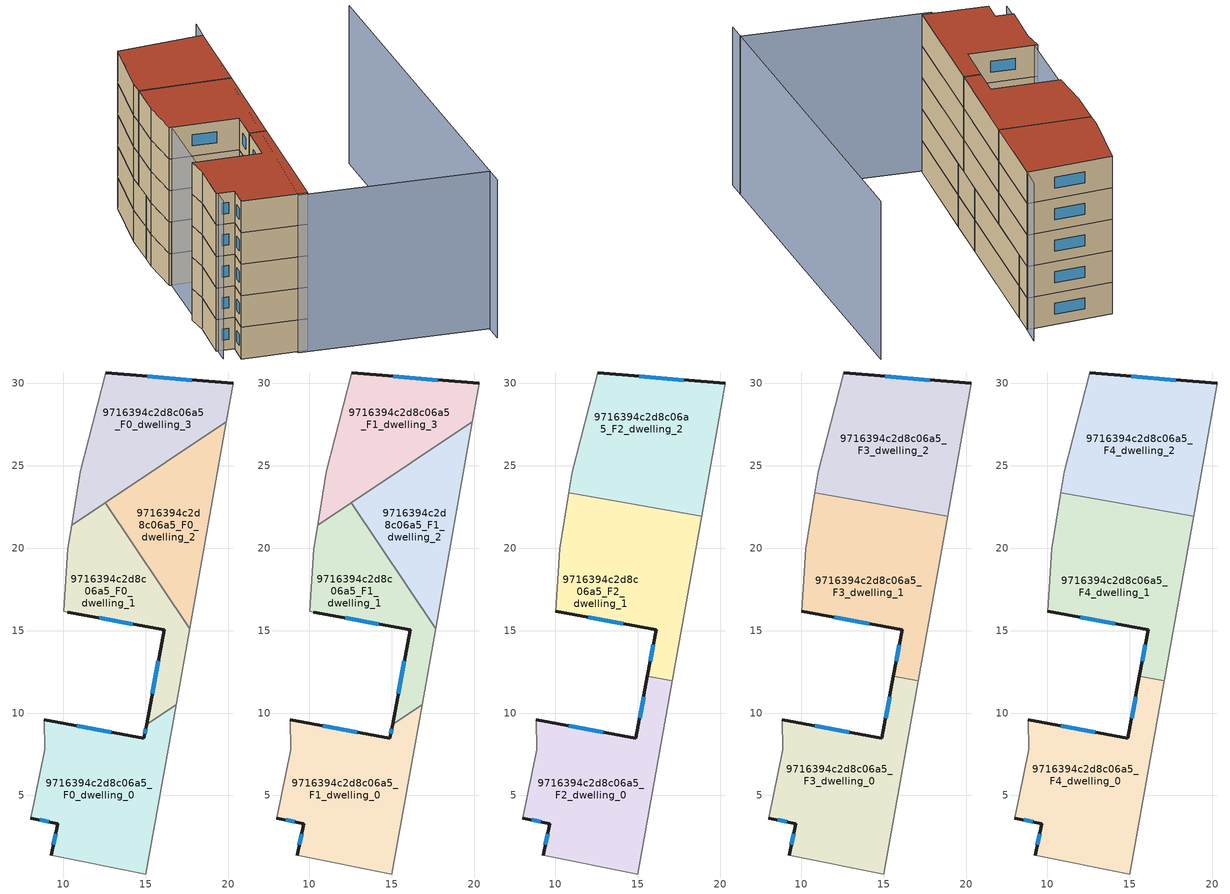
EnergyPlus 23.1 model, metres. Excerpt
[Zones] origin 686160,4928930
9716394c2d8c06a5_F0_dwelling_0
 floor ground (EU_floor_Construction): 16.83,10.51 15,0.24 9.27,1.39 9.65,3.3 8.02,3.62 8.85,7.77 8.82,9.59 14.88,8.46 15.04,9.31 z0
 wall outside (EU_wall_Construction): 15.04,9.31 14.88,8.46 8.82,9.59 / 8.02,3.62 9.65,3.3 9.27,1.39 z0:3
 wall to 9716394c2d8c06a5_F0_dwelling_1 (EU_wall_Construction): 16.83,10.51 15.04,9.31 z0:3
 wall adiabatic (EU_wall_Construction): 9.27,1.39 15,0.24 16.83,10.51 / 8.82,9.59 8.85,7.77 8.02,3.62 z0:3
 window (EU_Window_Construction): 12.91,8.82 10.79,9.22 / 14.99,9.03 14.93,8.73 / 9.53,2.68 9.39,2.01 / 8.55,3.51 9.12,3.4 z0.98:2.02
9716394c2d8c06a5_F0_dwelling_1
 floor ground (EU_floor_Construction): 12.52,22.76 17.65,15.11 16.83,10.51 15.04,9.31 16.1,15.05 10.26,16.12 10.02,16.17 10.27,19.96 10.5,21.4 z0
 wall outside (EU_wall_Construction): 10.26,16.12 16.1,15.05 15.04,9.31 z0:3
 wall to 9716394c2d8c06a5_F0_dwelling_2 (EU_wall_Construction): 17.65,15.11 12.52,22.76 z0:3
 wall adiabatic (EU_wall_Construction): 16.83,10.51 17.65,15.11 / 10.5,21.4 10.27,19.96 10.02,16.17 10.26,16.12 z0:3
 wall to 9716394c2d8c06a5_F0_dwelling_3 (EU_wall_Construction): 12.52,22.76 10.5,21.4 z0:3
 window (EU_Window_Construction): 15.76,13.18 15.38,11.18 / 12.16,15.77 14.2,15.4 z0.98:2.02
9716394c2d8c06a5_F0_dwelling_2
 floor ground (EU_floor_Construction): 19.88,27.68 17.65,15.11 12.52,22.76 z0
 wall adiabatic (EU_wall_Construction): 17.65,15.11 19.88,27.68 z0:3
 wall to 9716394c2d8c06a5_F0_dwelling_3 (EU_wall_Construction): 19.88,27.68 12.52,22.76 z0:3
9716394c2d8c06a5_F0_dwelling_3
 floor ground (EU_floor_Construction): 20.29,30 19.88,27.68 10.5,21.4 11.01,24.63 12.55,30.63 z0
 wall outside (EU_wall_Construction): 20.29,30 12.55,30.63 z0:3
 wall adiabatic (EU_wall_Construction): 19.88,27.68 20.29,30 / 12.55,30.63 11.01,24.63 10.5,21.4 z0:3
 window (EU_Window_Construction): 17.77,30.2 15.07,30.42 z0.98:2.02
9716394c2d8c06a5_F1_dwelling_0
 floor to 9716394c2d8c06a5_F0_dwelling_0 (EU_floor_Construction): 16.83,10.51 15,0.24 9.27,1.39 9.65,3.3 8.02,3.62 8.85,7.77 8.82,9.59 14.88,8.46 15.04,9.31 z3
 wall outside (EU_wall_Construction): 15.04,9.31 14.88,8.46 8.82,9.59 / 8.02,3.62 9.65,3.3 9.27,1.39 z3:6
 wall to 9716394c2d8c06a5_F1_dwelling_1 (EU_wall_Construction): 16.83,10.51 15.04,9.31 z3:6
 wall adiabatic (EU_wall_Construction): 9.27,1.39 15,0.24 16.83,10.51 / 8.82,9.59 8.85,7.77 8.02,3.62 z3:6
 window (EU_Window_Construction): 12.91,8.82 10.79,9.22 / 14.99,9.03 14.93,8.73 / 9.53,2.68 9.39,2.01 / 8.55,3.51 9.12,3.4 z3.98:5.02
9716394c2d8c06a5_F1_dwelling_1
 floor to 9716394c2d8c06a5_F0_dwelling_1 (EU_floor_Construction): 12.52,22.76 17.65,15.11 16.83,10.51 15.04,9.31 16.1,15.05 10.26,16.12 10.02,16.17 10.27,19.96 10.5,21.4 z3
 wall outside (EU_wall_Construction): 10.26,16.12 16.1,15.05 15.04,9.31 z3:6
 wall to 9716394c2d8c06a5_F1_dwelling_2 (EU_wall_Construction): 17.65,15.11 12.52,22.76 z3:6
 wall adiabatic (EU_wall_Construction): 16.83,10.51 17.65,15.11 / 10.5,21.4 10.27,19.96 10.02,16.17 10.26,16.12 z3:6
 wall to 9716394c2d8c06a5_F1_dwelling_3 (EU_wall_Construction): 12.52,22.76 10.5,21.4 z3:6
 window (EU_Window_Construction): 15.76,13.18 15.38,11.18 / 12.16,15.77 14.2,15.4 z3.98:5.02
9716394c2d8c06a5_F1_dwelling_2
 floor to 9716394c2d8c06a5_F0_dwelling_2 (EU_floor_Construction): 19.88,27.68 17.65,15.11 12.52,22.76 z3
 wall adiabatic (EU_wall_Construction): 17.65,15.11 19.88,27.68 z3:6
 wall to 9716394c2d8c06a5_F1_dwelling_3 (EU_wall_Construction): 19.88,27.68 12.52,22.76 z3:6
9716394c2d8c06a5_F1_dwelling_3
 floor to 9716394c2d8c06a5_F0_dwelling_3 (EU_floor_Construction): 20.29,30 19.88,27.68 10.5,21.4 11.01,24.63 12.55,30.63 z3
 wall outside (EU_wall_Construction): 20.29,30 12.55,30.63 z3:6
 wall adiabatic (EU_wall_Construction): 19.88,27.68 20.29,30 / 12.55,30.63 11.01,24.63 10.5,21.4 z3:6
 window (EU_Window_Construction): 17.77,30.2 15.07,30.42 z3.98:5.02
9716394c2d8c06a5_F2_dwelling_0
 floor to 9716394c2d8c06a5_F1_dwelling_0 (EU_floor_Construction): 16.83,10.51 15,0.24 9.27,1.39 9.65,3.3 8.02,3.62 8.85,7.77 8.82,9.59 14.88,8.46 15.04,9.31 z6
 floor to 9716394c2d8c06a5_F1_dwelling_1 (EU_floor_Construction): 17.08,11.96 16.83,10.51 15.04,9.31 15.58,12.23 z6
 wall outside (EU_wall_Construction): 15.58,12.23 14.88,8.46 8.82,9.59 / 8.02,3.62 9.65,3.3 9.27,1.39 z6:9
 wall adiabatic (EU_wall_Construction): 8.82,9.59 8.85,7.77 8.02,3.62 / 9.27,1.39 15,0.24 17.08,11.96 z6:9
 wall to 9716394c2d8c06a5_F2_dwelling_1 (EU_wall_Construction): 17.08,11.96 15.58,12.23 z6:9
 window (EU_Window_Construction): 12.91,8.82 10.79,9.22 / 15.35,11 15.11,9.68 / 9.53,2.68 9.39,2.01 / 8.55,3.51 9.12,3.4 z6.98:8.02
9716394c2d8c06a5_F2_dwelling_1
 floor to 9716394c2d8c06a5_F1_dwelling_1 (EU_floor_Construction): 12.52,22.76 17.65,15.11 17.08,11.96 15.58,12.23 16.1,15.05 10.02,16.17 10.27,19.96 10.5,21.4 z6
 floor to 9716394c2d8c06a5_F1_dwelling_2 (EU_floor_Construction): 18.86,21.94 17.65,15.11 12.52,22.76 12.89,23 z6
 floor to 9716394c2d8c06a5_F1_dwelling_3 (EU_floor_Construction): 12.89,23 10.5,21.4 10.81,23.37 z6
 wall outside (EU_wall_Construction): 10.02,16.17 16.1,15.05 15.58,12.23 z6:9
 wall adiabatic (EU_wall_Construction): 10.81,23.37 10.27,19.96 10.02,16.17 / 17.08,11.96 18.86,21.94 z6:9
 wall to 9716394c2d8c06a5_F2_dwelling_2 (EU_wall_Construction): 18.86,21.94 10.81,23.37 z6:9
 window (EU_Window_Construction): 15.93,14.13 15.75,13.15 / 12,15.8 14.12,15.41 z6.98:8.02
9716394c2d8c06a5_F2_dwelling_2
 floor to 9716394c2d8c06a5_F1_dwelling_3 (EU_floor_Construction): 20.29,30 19.88,27.68 12.89,23 10.81,23.37 11.01,24.63 12.55,30.63 z6
 floor to 9716394c2d8c06a5_F1_dwelling_2 (EU_floor_Construction): 19.88,27.68 18.86,21.94 12.89,23 z6
 wall outside (EU_wall_Construction): 20.29,30 12.55,30.63 z6:9
 wall adiabatic (EU_wall_Construction): 18.86,21.94 20.29,30 / 12.55,30.63 11.01,24.63 10.81,23.37 z6:9
 window (EU_Window_Construction): 17.77,30.2 15.07,30.42 z6.98:8.02
9716394c2d8c06a5_F3_dwelling_0
 floor to 9716394c2d8c06a5_F2_dwelling_0 (EU_floor_Construction): 17.08,11.96 15,0.24 9.27,1.39 9.65,3.3 8.02,3.62 8.85,7.77 8.82,9.59 14.88,8.46 15.58,12.23 z9
 wall outside (EU_wall_Construction): 15.58,12.23 14.88,8.46 8.82,9.59 / 8.02,3.62 9.65,3.3 9.27,1.39 z9:12
 wall adiabatic (EU_wall_Construction): 8.82,9.59 8.85,7.77 8.02,3.62 / 9.27,1.39 15,0.24 17.08,11.96 z9:12
 wall to 9716394c2d8c06a5_F3_dwelling_1 (EU_wall_Construction): 17.08,11.96 15.58,12.23 z9:12
 window (EU_Window_Construction): 12.91,8.82 10.79,9.22 / 15.35,11 15.11,9.68 / 9.53,2.68 9.39,2.01 / 8.55,3.51 9.12,3.4 z9.98:11.02
9716394c2d8c06a5_F3_dwelling_1
 floor to 9716394c2d8c06a5_F2_dwelling_1 (EU_floor_Construction): 18.86,21.94 17.08,11.96 15.58,12.23 16.1,15.05 10.02,16.17 10.27,19.96 10.81,23.37 z9
 wall outside (EU_wall_Construction): 10.02,16.17 16.1,15.05 15.58,12.23 z9:12
 wall adiabatic (EU_wall_Construction): 10.81,23.37 10.27,19.96 10.02,16.17 / 17.08,11.96 18.86,21.94 z9:12
 wall to 9716394c2d8c06a5_F3_dwelling_2 (EU_wall_Construction): 18.86,21.94 10.81,23.37 z9:12
 window (EU_Window_Construction): 15.93,14.13 15.75,13.15 / 12,15.8 14.12,15.41 z9.98:11.02
9716394c2d8c06a5_F3_dwelling_2
 floor to 9716394c2d8c06a5_F2_dwelling_2 (EU_floor_Construction): 20.29,30 18.86,21.94 10.81,23.37 11.01,24.63 12.55,30.63 z9
 wall outside (EU_wall_Construction): 20.29,30 12.55,30.63 z9:12
 wall adiabatic (EU_wall_Construction): 18.86,21.94 20.29,30 / 12.55,30.63 11.01,24.63 10.81,23.37 z9:12
 window (EU_Window_Construction): 17.77,30.2 15.07,30.42 z9.98:11.02
9716394c2d8c06a5_F4_dwelling_0
 floor to 9716394c2d8c06a5_F3_dwelling_0 (EU_floor_Construction): 17.08,11.96 15,0.24 9.27,1.39 9.65,3.3 8.02,3.62 8.85,7.77 8.82,9.59 14.88,8.46 15.58,12.23 z12
 wall outside (EU_wall_Construction): 15.58,12.23 14.88,8.46 8.82,9.59 / 8.02,3.62 9.65,3.3 9.27,1.39 z12:15
 wall adiabatic (EU_wall_Construction): 8.82,9.59 8.85,7.77 8.02,3.62 / 9.27,1.39 15,0.24 17.08,11.96 z12:15
 wall to 9716394c2d8c06a5_F4_dwelling_1 (EU_wall_Construction): 17.08,11.96 15.58,12.23 z12:15
 window (EU_Window_Construction): 12.91,8.82 10.79,9.22 / 15.35,11 15.11,9.68 / 9.53,2.68 9.39,2.01 / 8.55,3.51 9.12,3.4 z12.98:14.02
 roof outside (EU_roof_Construction): 15,0.24 17.08,11.96 15.58,12.23 14.88,8.46 8.82,9.59 8.85,7.77 8.02,3.62 9.65,3.3 9.27,1.39 z15
9716394c2d8c06a5_F4_dwelling_1
 floor to 9716394c2d8c06a5_F3_dwelling_1 (EU_floor_Construction): 18.86,21.94 17.08,11.96 15.58,12.23 16.1,15.05 10.02,16.17 10.27,19.96 10.81,23.37 z12
 wall outside (EU_wall_Construction): 10.02,16.17 16.1,15.05 15.58,12.23 z12:15
 wall adiabatic (EU_wall_Construction): 10.81,23.37 10.27,19.96 10.02,16.17 / 17.08,11.96 18.86,21.94 z12:15
 wall to 9716394c2d8c06a5_F4_dwelling_2 (EU_wall_Construction): 18.86,21.94 10.81,23.37 z12:15
 window (EU_Window_Construction): 15.93,14.13 15.75,13.15 / 12,15.8 14.12,15.41 z12.98:14.02
 roof outside (EU_roof_Construction): 17.08,11.96 18.86,21.94 10.81,23.37 10.27,19.96 10.02,16.17 16.1,15.05 15.58,12.23 z15
9716394c2d8c06a5_F4_dwelling_2
 floor to 9716394c2d8c06a5_F3_dwelling_2 (EU_floor_Construction): 20.29,30 18.86,21.94 10.81,23.37 11.01,24.63 12.55,30.63 z12
 wall outside (EU_wall_Construction): 20.29,30 12.55,30.63 z12:15
 wall adiabatic (EU_wall_Construction): 18.86,21.94 20.29,30 / 12.55,30.63 11.01,24.63 10.81,23.37 z12:15
 window (EU_Window_Construction): 17.77,30.2 15.07,30.42 z12.98:14.02
 roof outside (EU_roof_Construction): 18.86,21.94 20.29,30 12.55,30.63 11.01,24.63 10.81,23.37 z15
shading: 30.31,-4.99 33.75,29.09 / 30.48,-3.25 14.05,0.18 / 14.05,0.18 20.72,32.06 / 12.55,30.63 7.94,2.11 z0:15
[Building]
EU S2 Campaign: North Axis=0; Terrain=City; Solar Distribution=FullExterior
[Site:Location]
Bologna: Latitude=44.5; Longitude=11.25; Time Zone=1; Elevation=37
[SizingPeriod:WeatherFileDays]
AnnualSizingPeriod: Begin Month=1; Begin Day of Month=1; End Month=12; End Day of Month=31; Day of Week for Start Day=Monday; Use Weather File Daylight Saving Period=No; Use Weather File Rain and Snow Indicators=No
[MATERIAL]
EU_InternalMass_Material: Roughness=MediumRough; Thickness=0.1; Conductivity=1; Density=1800; Specific Heat=900; Thermal Absorptance=0.9; Solar Absorptance=0.7; Visible Absorptance=0.7
[MATERIAL:NOMASS] Roughness=MediumRough; Thermal Absorptance=0.9; Solar Absorptance=0.7; Visible Absorptance=0.7
Name | Thermal Resistance
EU_wall_NoMass | 0.905828
EU_roof_NoMass | 0.37593
EU_floor_NoMass | 0.67114
[WINDOWMATERIAL:SIMPLEGLAZINGSYSTEM]
EU_Window_SimpleGlazing: UFactor=4.52486; Solar Heat Gain Coefficient=0.85; Visible Transmittance=0.85
[CONSTRUCTION]
EU_wall_Construction: EU_wall_NoMass
EU_roof_Construction: EU_roof_NoMass
EU_floor_Construction: EU_floor_NoMass
EU_Window_Construction: EU_Window_SimpleGlazing
EU_InternalMass_Construction: EU_InternalMass_Material
[ZONE] Type=1; Multiplier=1; Ceiling Height=autocalculate; Floor Area=autocalculate; Part of Total Floor Area=Yes
Name | Volume
9716394c2d8c06a5_F0_dwelling_0; 9716394c2d8c06a5_F1_dwelling_0 | 177.135
9716394c2d8c06a5_F2_dwelling_0; 9716394c2d8c06a5_F3_dwelling_0; 9716394c2d8c06a5_F4_dwelling_0 | 187.371
9716394c2d8c06a5_F0_dwelling_1; 9716394c2d8c06a5_F1_dwelling_1 | 122.229
9716394c2d8c06a5_F2_dwelling_1; 9716394c2d8c06a5_F3_dwelling_1; 9716394c2d8c06a5_F4_dwelling_1 | 187.365
9716394c2d8c06a5_F0_dwelling_2; 9716394c2d8c06a5_F1_dwelling_2 | 122.236
9716394c2d8c06a5_F2_dwelling_2; 9716394c2d8c06a5_F3_dwelling_2; 9716394c2d8c06a5_F4_dwelling_2 | 187.38
9716394c2d8c06a5_F0_dwelling_3; 9716394c2d8c06a5_F1_dwelling_3 | 140.55
[INTERNALMASS] Construction=EU_InternalMass_Construction
Name | Zone or ZoneList | Surface Area
9716394c2d8c06a5_F0_dwelling_0_EU_InternalMass | 9716394c2d8c06a5_F0_dwelling_0 | 59.0448
9716394c2d8c06a5_F0_dwelling_1_EU_InternalMass | 9716394c2d8c06a5_F0_dwelling_1 | 40.743
9716394c2d8c06a5_F0_dwelling_2_EU_InternalMass | 9716394c2d8c06a5_F0_dwelling_2 | 40.7464
9716394c2d8c06a5_F0_dwelling_3_EU_InternalMass | 9716394c2d8c06a5_F0_dwelling_3 | 46.85
9716394c2d8c06a5_F1_dwelling_0_EU_InternalMass | 9716394c2d8c06a5_F1_dwelling_0 | 59.0448
9716394c2d8c06a5_F1_dwelling_1_EU_InternalMass | 9716394c2d8c06a5_F1_dwelling_1 | 40.743
9716394c2d8c06a5_F1_dwelling_2_EU_InternalMass | 9716394c2d8c06a5_F1_dwelling_2 | 40.7464
9716394c2d8c06a5_F1_dwelling_3_EU_InternalMass | 9716394c2d8c06a5_F1_dwelling_3 | 46.85
9716394c2d8c06a5_F2_dwelling_0_EU_InternalMass | 9716394c2d8c06a5_F2_dwelling_0 | 62.4565
9716394c2d8c06a5_F2_dwelling_1_EU_InternalMass | 9716394c2d8c06a5_F2_dwelling_1 | 62.4549
9716394c2d8c06a5_F2_dwelling_2_EU_InternalMass | 9716394c2d8c06a5_F2_dwelling_2 | 62.4601
9716394c2d8c06a5_F3_dwelling_0_EU_InternalMass | 9716394c2d8c06a5_F3_dwelling_0 | 62.4565
9716394c2d8c06a5_F3_dwelling_1_EU_InternalMass | 9716394c2d8c06a5_F3_dwelling_1 | 62.4549
9716394c2d8c06a5_F3_dwelling_2_EU_InternalMass | 9716394c2d8c06a5_F3_dwelling_2 | 62.4601
9716394c2d8c06a5_F4_dwelling_0_EU_InternalMass | 9716394c2d8c06a5_F4_dwelling_0 | 62.4565
9716394c2d8c06a5_F4_dwelling_1_EU_InternalMass | 9716394c2d8c06a5_F4_dwelling_1 | 62.4549
9716394c2d8c06a5_F4_dwelling_2_EU_InternalMass | 9716394c2d8c06a5_F4_dwelling_2 | 62.4601
[OTHEREQUIPMENT] Fuel Type=Electricity; Design Level Calculation Method=Watts/Area; Power per Zone Floor Area=1; Fraction Latent=0; Fraction Radiant=0; Fraction Lost=0; Carbon Dioxide Generation Rate=0; EndUse Subcategory=EU_Step8_InternalGains
Name | Zone or ZoneList or Space or SpaceList | Schedule
EU_Step8_InternalGain_9716394c2d8c06a5_F0_dwelling_0_f000 | 9716394c2d8c06a5_F0_dwelling_0 | EU_Step8_GainSchedule_9716394c2d8c06a5_F0_dwelling_0_f000
EU_Step8_InternalGain_9716394c2d8c06a5_F0_dwelling_1_f000 | 9716394c2d8c06a5_F0_dwelling_1 | EU_Step8_GainSchedule_9716394c2d8c06a5_F0_dwelling_1_f000
EU_Step8_InternalGain_9716394c2d8c06a5_F0_dwelling_2_f000 | 9716394c2d8c06a5_F0_dwelling_2 | EU_Step8_GainSchedule_9716394c2d8c06a5_F0_dwelling_2_f000
EU_Step8_InternalGain_9716394c2d8c06a5_F0_dwelling_3_f000 | 9716394c2d8c06a5_F0_dwelling_3 | EU_Step8_GainSchedule_9716394c2d8c06a5_F0_dwelling_3_f000
EU_Step8_InternalGain_9716394c2d8c06a5_F1_dwelling_0_f000 | 9716394c2d8c06a5_F1_dwelling_0 | EU_Step8_GainSchedule_9716394c2d8c06a5_F1_dwelling_0_f000
EU_Step8_InternalGain_9716394c2d8c06a5_F1_dwelling_1_f000 | 9716394c2d8c06a5_F1_dwelling_1 | EU_Step8_GainSchedule_9716394c2d8c06a5_F1_dwelling_1_f000
EU_Step8_InternalGain_9716394c2d8c06a5_F1_dwelling_2_f000 | 9716394c2d8c06a5_F1_dwelling_2 | EU_Step8_GainSchedule_9716394c2d8c06a5_F1_dwelling_2_f000
EU_Step8_InternalGain_9716394c2d8c06a5_F1_dwelling_3_f000 | 9716394c2d8c06a5_F1_dwelling_3 | EU_Step8_GainSchedule_9716394c2d8c06a5_F1_dwelling_3_f000
EU_Step8_InternalGain_9716394c2d8c06a5_F2_dwelling_0_f000 | 9716394c2d8c06a5_F2_dwelling_0 | EU_Step8_GainSchedule_9716394c2d8c06a5_F2_dwelling_0_f000
EU_Step8_InternalGain_9716394c2d8c06a5_F2_dwelling_1_f000 | 9716394c2d8c06a5_F2_dwelling_1 | EU_Step8_GainSchedule_9716394c2d8c06a5_F2_dwelling_1_f000
EU_Step8_InternalGain_9716394c2d8c06a5_F2_dwelling_2_f000 | 9716394c2d8c06a5_F2_dwelling_2 | EU_Step8_GainSchedule_9716394c2d8c06a5_F2_dwelling_2_f000
EU_Step8_InternalGain_9716394c2d8c06a5_F3_dwelling_0_f000 | 9716394c2d8c06a5_F3_dwelling_0 | EU_Step8_GainSchedule_9716394c2d8c06a5_F3_dwelling_0_f000
EU_Step8_InternalGain_9716394c2d8c06a5_F3_dwelling_1_f000 | 9716394c2d8c06a5_F3_dwelling_1 | EU_Step8_GainSchedule_9716394c2d8c06a5_F3_dwelling_1_f000
EU_Step8_InternalGain_9716394c2d8c06a5_F3_dwelling_2_f000 | 9716394c2d8c06a5_F3_dwelling_2 | EU_Step8_GainSchedule_9716394c2d8c06a5_F3_dwelling_2_f000
EU_Step8_InternalGain_9716394c2d8c06a5_F4_dwelling_0_f000 | 9716394c2d8c06a5_F4_dwelling_0 | EU_Step8_GainSchedule_9716394c2d8c06a5_F4_dwelling_0_f000
EU_Step8_InternalGain_9716394c2d8c06a5_F4_dwelling_1_f000 | 9716394c2d8c06a5_F4_dwelling_1 | EU_Step8_GainSchedule_9716394c2d8c06a5_F4_dwelling_1_f000
EU_Step8_InternalGain_9716394c2d8c06a5_F4_dwelling_2_f000 | 9716394c2d8c06a5_F4_dwelling_2 | EU_Step8_GainSchedule_9716394c2d8c06a5_F4_dwelling_2_f000
[ZONEVENTILATION:DESIGNFLOWRATE] Schedule=EU_AlwaysOn; Design Flow Rate Calculation Method=AirChanges/Hour; Air Changes per Hour=0.73129; Ventilation Type=Natural; Fan Pressure Rise=0; Fan Total Efficiency=1; Constant Term Coefficient=1; Temperature Term Coefficient=0; Velocity Term Coefficient=0; Velocity Squared Term Coefficient=0; Minimum Indoor Temperature=-100; Maximum Indoor Temperature=100; Delta Temperature=-100; Minimum Outdoor Temperature=-100; Maximum Outdoor Temperature=100; Maximum Wind Speed=40
Name | Zone or ZoneList or Space or SpaceList
EU_ConstantAir_9716394c2d8c06a5_F0_dwelling_0 | 9716394c2d8c06a5_F0_dwelling_0
EU_ConstantAir_9716394c2d8c06a5_F0_dwelling_1 | 9716394c2d8c06a5_F0_dwelling_1
EU_ConstantAir_9716394c2d8c06a5_F0_dwelling_2 | 9716394c2d8c06a5_F0_dwelling_2
EU_ConstantAir_9716394c2d8c06a5_F0_dwelling_3 | 9716394c2d8c06a5_F0_dwelling_3
EU_ConstantAir_9716394c2d8c06a5_F1_dwelling_0 | 9716394c2d8c06a5_F1_dwelling_0
EU_ConstantAir_9716394c2d8c06a5_F1_dwelling_1 | 9716394c2d8c06a5_F1_dwelling_1
EU_ConstantAir_9716394c2d8c06a5_F1_dwelling_2 | 9716394c2d8c06a5_F1_dwelling_2
EU_ConstantAir_9716394c2d8c06a5_F1_dwelling_3 | 9716394c2d8c06a5_F1_dwelling_3
EU_ConstantAir_9716394c2d8c06a5_F2_dwelling_0 | 9716394c2d8c06a5_F2_dwelling_0
EU_ConstantAir_9716394c2d8c06a5_F2_dwelling_1 | 9716394c2d8c06a5_F2_dwelling_1
EU_ConstantAir_9716394c2d8c06a5_F2_dwelling_2 | 9716394c2d8c06a5_F2_dwelling_2
EU_ConstantAir_9716394c2d8c06a5_F3_dwelling_0 | 9716394c2d8c06a5_F3_dwelling_0
EU_ConstantAir_9716394c2d8c06a5_F3_dwelling_1 | 9716394c2d8c06a5_F3_dwelling_1
EU_ConstantAir_9716394c2d8c06a5_F3_dwelling_2 | 9716394c2d8c06a5_F3_dwelling_2
EU_ConstantAir_9716394c2d8c06a5_F4_dwelling_0 | 9716394c2d8c06a5_F4_dwelling_0
EU_ConstantAir_9716394c2d8c06a5_F4_dwelling_1 | 9716394c2d8c06a5_F4_dwelling_1
EU_ConstantAir_9716394c2d8c06a5_F4_dwelling_2 | 9716394c2d8c06a5_F4_dwelling_2
[HVACTEMPLATE:THERMOSTAT] Constant Heating Setpoint=20; Constant Cooling Setpoint=50
EU_HeatOnly_9716394c2d8c06a5_F0_dwelling_0; EU_HeatOnly_9716394c2d8c06a5_F0_dwelling_1; EU_HeatOnly_9716394c2d8c06a5_F0_dwelling_2; EU_HeatOnly_9716394c2d8c06a5_F0_dwelling_3; EU_HeatOnly_9716394c2d8c06a5_F1_dwelling_0; EU_HeatOnly_9716394c2d8c06a5_F1_dwelling_1; EU_HeatOnly_9716394c2d8c06a5_F1_dwelling_2; EU_HeatOnly_9716394c2d8c06a5_F1_dwelling_3; EU_HeatOnly_9716394c2d8c06a5_F2_dwelling_0; EU_HeatOnly_9716394c2d8c06a5_F2_dwelling_1; EU_HeatOnly_9716394c2d8c06a5_F2_dwelling_2; EU_HeatOnly_9716394c2d8c06a5_F3_dwelling_0; EU_HeatOnly_9716394c2d8c06a5_F3_dwelling_1; EU_HeatOnly_9716394c2d8c06a5_F3_dwelling_2; EU_HeatOnly_9716394c2d8c06a5_F4_dwelling_0; EU_HeatOnly_9716394c2d8c06a5_F4_dwelling_1; EU_HeatOnly_9716394c2d8c06a5_F4_dwelling_2
[HVACTEMPLATE:ZONE:IDEALLOADSAIRSYSTEM] System Availability Schedule=EU_AlwaysOn; Maximum Heating Supply Air Temperature=50; Minimum Cooling Supply Air Temperature=13; Maximum Heating Supply Air Humidity Ratio=0.0156; Minimum Cooling Supply Air Humidity Ratio=0.0077; Heating Limit=NoLimit; Cooling Limit=NoLimit; Heating Availability Schedule=EU_AlwaysOn; Cooling Availability Schedule=EU_CoolingOff; Dehumidification Control Type=ConstantSensibleHeatRatio; Cooling Sensible Heat Ratio=0.7; Dehumidification Setpoint=60; Humidification Control Type=None; Humidification Setpoint=30; Outdoor Air Method=None; Outdoor Air Flow Rate per Person=0.00944; Outdoor Air Flow Rate per Zone Floor Area=0; Outdoor Air Flow Rate per Zone=0; Demand Controlled Ventilation Type=None; Outdoor Air Economizer Type=NoEconomizer; Heat Recovery Type=None; Sensible Heat Recovery Effectiveness=0.7; Latent Heat Recovery Effectiveness=0.65
Name | Template Thermostat
9716394c2d8c06a5_F0_dwelling_0 | EU_HeatOnly_9716394c2d8c06a5_F0_dwelling_0
9716394c2d8c06a5_F0_dwelling_1 | EU_HeatOnly_9716394c2d8c06a5_F0_dwelling_1
9716394c2d8c06a5_F0_dwelling_2 | EU_HeatOnly_9716394c2d8c06a5_F0_dwelling_2
9716394c2d8c06a5_F0_dwelling_3 | EU_HeatOnly_9716394c2d8c06a5_F0_dwelling_3
9716394c2d8c06a5_F1_dwelling_0 | EU_HeatOnly_9716394c2d8c06a5_F1_dwelling_0
9716394c2d8c06a5_F1_dwelling_1 | EU_HeatOnly_9716394c2d8c06a5_F1_dwelling_1
9716394c2d8c06a5_F1_dwelling_2 | EU_HeatOnly_9716394c2d8c06a5_F1_dwelling_2
9716394c2d8c06a5_F1_dwelling_3 | EU_HeatOnly_9716394c2d8c06a5_F1_dwelling_3
9716394c2d8c06a5_F2_dwelling_0 | EU_HeatOnly_9716394c2d8c06a5_F2_dwelling_0
9716394c2d8c06a5_F2_dwelling_1 | EU_HeatOnly_9716394c2d8c06a5_F2_dwelling_1
9716394c2d8c06a5_F2_dwelling_2 | EU_HeatOnly_9716394c2d8c06a5_F2_dwelling_2
9716394c2d8c06a5_F3_dwelling_0 | EU_HeatOnly_9716394c2d8c06a5_F3_dwelling_0
9716394c2d8c06a5_F3_dwelling_1 | EU_HeatOnly_9716394c2d8c06a5_F3_dwelling_1
9716394c2d8c06a5_F3_dwelling_2 | EU_HeatOnly_9716394c2d8c06a5_F3_dwelling_2
9716394c2d8c06a5_F4_dwelling_0 | EU_HeatOnly_9716394c2d8c06a5_F4_dwelling_0
9716394c2d8c06a5_F4_dwelling_1 | EU_HeatOnly_9716394c2d8c06a5_F4_dwelling_1
9716394c2d8c06a5_F4_dwelling_2 | EU_HeatOnly_9716394c2d8c06a5_F4_dwelling_2
[SIZING:ZONE] Zone Cooling Design Supply Air Temperature Input Method=SupplyAirTemperature; Zone Cooling Design Supply Air Temperature=13; Zone Heating Design Supply Air Temperature Input Method=SupplyAirTemperature; Zone Heating Design Supply Air Temperature=50; Zone Cooling Design Supply Air Humidity Ratio=0.008; Zone Heating Design Supply Air Humidity Ratio=0.008; Cooling Design Air Flow Method=DesignDay; Cooling Design Air Flow Rate=0; Cooling Minimum Air Flow per Zone Floor Area=0.000762; Cooling Minimum Air Flow=0; Cooling Minimum Air Flow Fraction=0.2; Heating Design Air Flow Method=DesignDay; Heating Design Air Flow Rate=0; Heating Maximum Air Flow per Zone Floor Area=0.002032; Heating Maximum Air Flow=0.141576; Heating Maximum Air Flow Fraction=0.3; Account for Dedicated Outdoor Air System=No; Dedicated Outdoor Air System Control Strategy=NeutralSupplyAir; Dedicated Outdoor Air Low Setpoint Temperature for Design=autosize; Dedicated Outdoor Air High Setpoint Temperature for Design=autosize; Zone Load Sizing Method=Sensible Load Only No Latent Load; Zone Latent Cooling Design Supply Air Humidity Ratio Input Method=HumidityRatioDifference; Zone Cooling Design Supply Air Humidity Ratio Difference=0.005; Zone Latent Heating Design Supply Air Humidity Ratio Input Method=HumidityRatioDifference; Zone Humidification Design Supply Air Humidity Ratio Difference=0.005
9716394c2d8c06a5_F0_dwelling_0; 9716394c2d8c06a5_F0_dwelling_1; 9716394c2d8c06a5_F0_dwelling_2; 9716394c2d8c06a5_F0_dwelling_3; 9716394c2d8c06a5_F1_dwelling_0; 9716394c2d8c06a5_F1_dwelling_1; 9716394c2d8c06a5_F1_dwelling_2; 9716394c2d8c06a5_F1_dwelling_3; 9716394c2d8c06a5_F2_dwelling_0; 9716394c2d8c06a5_F2_dwelling_1; 9716394c2d8c06a5_F2_dwelling_2; 9716394c2d8c06a5_F3_dwelling_0; 9716394c2d8c06a5_F3_dwelling_1; 9716394c2d8c06a5_F3_dwelling_2; 9716394c2d8c06a5_F4_dwelling_0; 9716394c2d8c06a5_F4_dwelling_1; 9716394c2d8c06a5_F4_dwelling_2
[SCHEDULE:CONSTANT]
Name | Hourly Value
EU_AlwaysOn | 1
EU_CoolingOff | 0
[SCHEDULE:FILE] Column Number=1; Rows to Skip at Top=0; Number of Hours of Data=8760; Column Separator=Comma; Interpolate to Timestep=No; Minutes per Item=60; Adjust Schedule for Daylight Savings=Yes
Name | File
EU_Step8_GainSchedule_9716394c2d8c06a5_F0_dwelling_0_f000 | ../../schedules/9716394c2d8c06a5/9716394c2d8c06a5_F0_dwelling_0_f000_gain.csv
EU_Step8_GainSchedule_9716394c2d8c06a5_F0_dwelling_1_f000 | ../../schedules/9716394c2d8c06a5/9716394c2d8c06a5_F0_dwelling_1_f000_gain.csv
EU_Step8_GainSchedule_9716394c2d8c06a5_F0_dwelling_2_f000 | ../../schedules/9716394c2d8c06a5/9716394c2d8c06a5_F0_dwelling_2_f000_gain.csv
EU_Step8_GainSchedule_9716394c2d8c06a5_F0_dwelling_3_f000 | ../../schedules/9716394c2d8c06a5/9716394c2d8c06a5_F0_dwelling_3_f000_gain.csv
EU_Step8_GainSchedule_9716394c2d8c06a5_F1_dwelling_0_f000 | ../../schedules/9716394c2d8c06a5/9716394c2d8c06a5_F1_dwelling_0_f000_gain.csv
EU_Step8_GainSchedule_9716394c2d8c06a5_F1_dwelling_1_f000 | ../../schedules/9716394c2d8c06a5/9716394c2d8c06a5_F1_dwelling_1_f000_gain.csv
EU_Step8_GainSchedule_9716394c2d8c06a5_F1_dwelling_2_f000 | ../../schedules/9716394c2d8c06a5/9716394c2d8c06a5_F1_dwelling_2_f000_gain.csv
EU_Step8_GainSchedule_9716394c2d8c06a5_F1_dwelling_3_f000 | ../../schedules/9716394c2d8c06a5/9716394c2d8c06a5_F1_dwelling_3_f000_gain.csv
EU_Step8_GainSchedule_9716394c2d8c06a5_F2_dwelling_0_f000 | ../../schedules/9716394c2d8c06a5/9716394c2d8c06a5_F2_dwelling_0_f000_gain.csv
EU_Step8_GainSchedule_9716394c2d8c06a5_F2_dwelling_1_f000 | ../../schedules/9716394c2d8c06a5/9716394c2d8c06a5_F2_dwelling_1_f000_gain.csv
EU_Step8_GainSchedule_9716394c2d8c06a5_F2_dwelling_2_f000 | ../../schedules/9716394c2d8c06a5/9716394c2d8c06a5_F2_dwelling_2_f000_gain.csv
EU_Step8_GainSchedule_9716394c2d8c06a5_F3_dwelling_0_f000 | ../../schedules/9716394c2d8c06a5/9716394c2d8c06a5_F3_dwelling_0_f000_gain.csv
EU_Step8_GainSchedule_9716394c2d8c06a5_F3_dwelling_1_f000 | ../../schedules/9716394c2d8c06a5/9716394c2d8c06a5_F3_dwelling_1_f000_gain.csv
EU_Step8_GainSchedule_9716394c2d8c06a5_F3_dwelling_2_f000 | ../../schedules/9716394c2d8c06a5/9716394c2d8c06a5_F3_dwelling_2_f000_gain.csv
EU_Step8_GainSchedule_9716394c2d8c06a5_F4_dwelling_0_f000 | ../../schedules/9716394c2d8c06a5/9716394c2d8c06a5_F4_dwelling_0_f000_gain.csv
EU_Step8_GainSchedule_9716394c2d8c06a5_F4_dwelling_1_f000 | ../../schedules/9716394c2d8c06a5/9716394c2d8c06a5_F4_dwelling_1_f000_gain.csv
EU_Step8_GainSchedule_9716394c2d8c06a5_F4_dwelling_2_f000 | ../../schedules/9716394c2d8c06a5/9716394c2d8c06a5_F4_dwelling_2_f000_gain.csv
